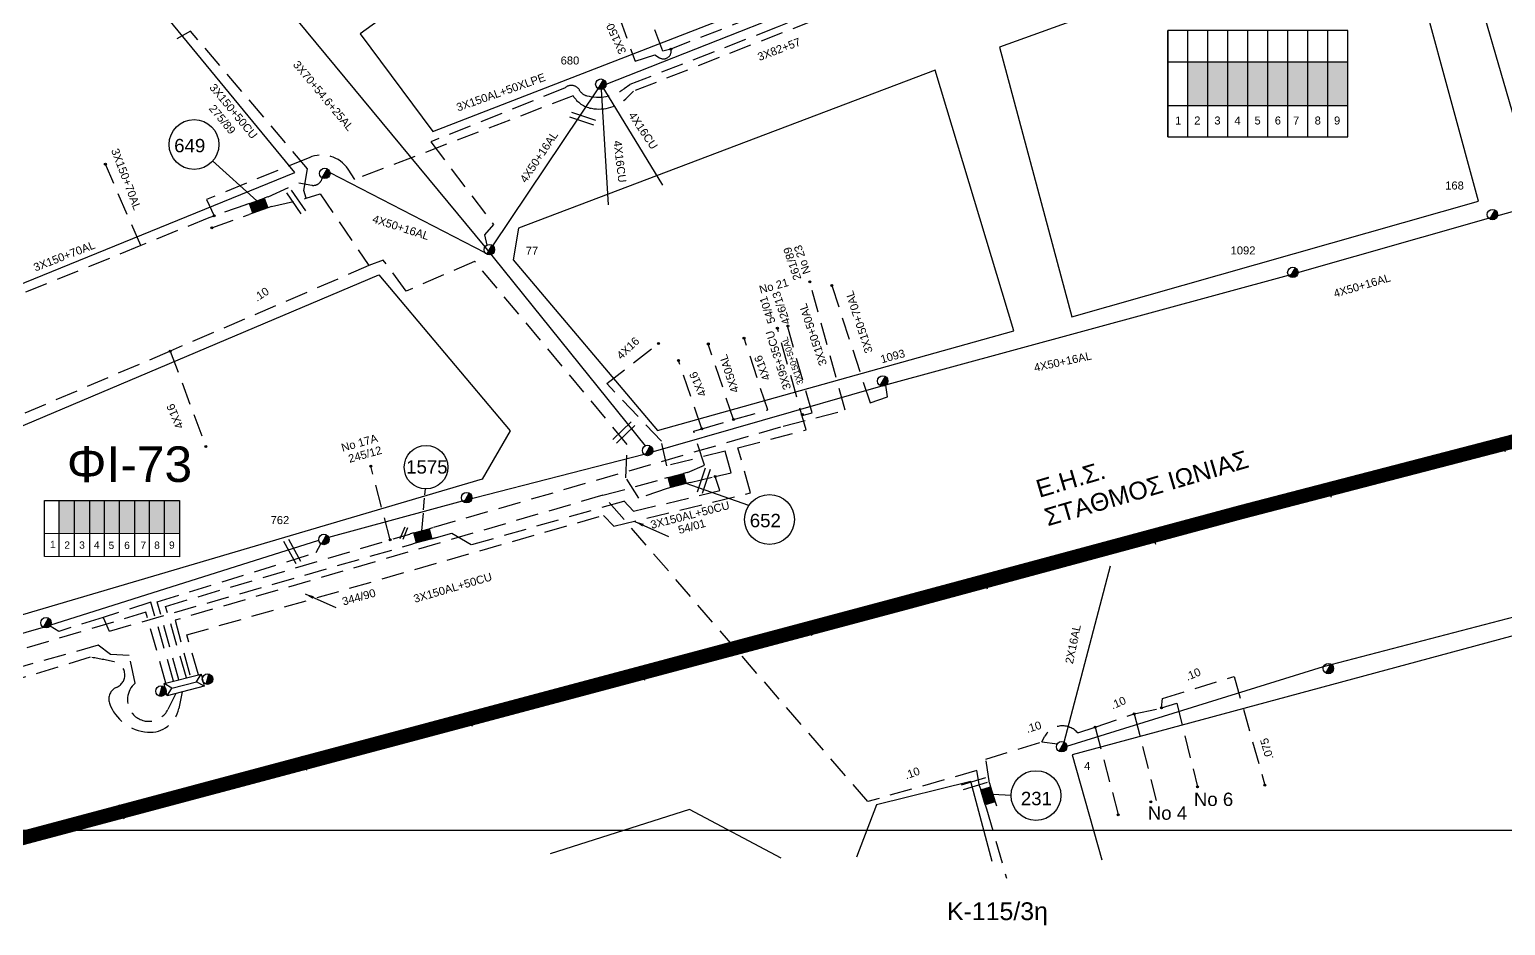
# Model space of a CAD drawing. Header units: millimetres. Extents: x 1080 to 2112, y 851 to 1323.
# Drawn here: x 1707 to 1873, y 859.9 to 960.7 of the extents above; entities that cross this region are included whole.
import ezdxf
from ezdxf.enums import TextEntityAlignment as Align

# ---------------------------------------------------------------- set-up
doc = ezdxf.new("R2010")
doc.units = ezdxf.units.MM
doc.linetypes.add('DASHED', pattern=[19.05, 12.7, -6.35])
for name, color, linetype in [('Link Box 4 Διευθύνσεων', 7, 'Continuous'), ('Pillar OTE', 7, 'Continuous'), ('Άγνωστα', 7, 'DASHED'), ('Ασφαλειοκιβώτια Χ.Τ 9 αναχωρήσεων', 7, 'Continuous'), ('Γυμνά εναέρια ΧΤ (1Φ)   2x16AL', 7, 'Continuous'), ('Γυμνά εναέρια ΧΤ και ΦΟΠ (3Φ)   4x50+16AL', 7, 'Continuous'), ('Εναέρια παροχή ΧΤ 4x16', 7, 'SYN_LINE'), ('Επιγραφές - Σχήματα', 7, 'Continuous'), ('Καλώδια  ΧΤ  4Χ16CU', 7, 'SYN_LINE'), ('Καλώδια ΧΤ   3x150+50AL', 7, 'DASHED'), ('Καλώδια ΧΤ   3x150+50ALXLPE', 7, 'DASHED'), ('Καλώδια ΧΤ   3x150+50CU', 7, 'DASHED'), ('Καλώδια ΧΤ   3x150+70AL', 7, 'DASHED'), ('Καλώδια ΧΤ   3x150AL+50CU', 7, 'DASHED'), ('Καλώδια ΧΤ   3x150AL+50XLPE', 7, 'DASHED'), ('Καλώδια ΧΤ   3x48+38CU', 7, 'DASHED'), ('Καλώδια ΧΤ   3x95+35CU', 7, 'DASHED'), ('Καλώδια ΧΤ   4x50AL', 7, 'DASHED'), ('Καλώδια ΧΤ  3x50+25', 7, 'DASHED'), ('Καλώδια ΧΤ  3x82+57', 7, 'Continuous'), ('Στύλος ΦΜ', 7, 'Continuous'), ('Στύλος ΦΜ @ 1', 7, 'Continuous'), ('Συνδέσεις', 7, 'Continuous'), ('Συνεστραμμένα ΧΤ   3x70+54.6+25AL', 7, 'SYN_LINE'), ('Τομή', 7, 'Continuous'), ('Υποσταθμός εναέριος 2 στύλων', 7, 'Continuous'), ('Υποσταθμός πόλεως', 7, 'Continuous'), ('Υπόβαθρο ΔΕΗ', 7, 'Continuous'), ('Υπόγεια Καλώδια Δικτύου ΧΤ   .075', 7, 'DASHED'), ('Υπόγεια Καλώδια Δικτύου ΧΤ   .10', 7, 'DASHED')]:
    doc.layers.add(name, color=color, linetype=linetype)
doc.styles.add('ar', font='arial.ttf')
doc.styles.get("Standard").update_dxf_attribs({"font": 'arial.ttf'})
doc.linetypes.add('SYN_LINE', pattern='A,0.5,-0.0001,["/\\/\\/\\/",Standard,S=0.1,R=0,X=0,Y=-0.05],-0.25', length=0.7501)
doc.dimstyles.new('ISO-25', dxfattribs={"dimtxt": 2.5, "dimasz": 2.5, "dimexe": 1.25, "dimexo": 0.625, "dimtad": 1, "dimtxsty": 'Standard', "dimcen": 2.5, "dimadec": 0, "dimazin": 0, "dimtfac": 1, "dimtmove": 0, "dimatfit": 3, "dimfxl": 1, "dimarcsym": 0})

# ---------------------------------------------------------------- blocks, each defined once
blk = doc.blocks.new('ΥΠΑΡΧΩΝ ΤΣΙΜΕΝΤΕΝΙΟΣ ΣΤΥΛΟΣ')
at = {"layer": 'Στύλος ΦΜ'}
blk.add_hatch(color=7, dxfattribs=at).paths.add_polyline_path([(-1.29, -2.28, 0.574793), (2.62, 0, 0.268822), (1.3, 2.27)])
at = {"layer": 'Στύλος ΦΜ', "color": 7}
blk.add_line((-1.29, -2.28), (1.3, 2.27), dxfattribs=at)
blk.add_circle((0, 0), 2.62, dxfattribs=at)
at = {"layer": 'Στύλος ΦΜ', "flags": 4}
for tag, p in [('ΑΡΙΘΜΟΣ', (-4.68, 8.05)), ('ΤΥΠΟΣ', (-4.91, 3.03))]:
    blk.add_attdef(tag, p, '', height=4, dxfattribs=at)
blk = doc.blocks.new('LINK BOX 4 ΑΝΑΧΩΡΗΣΕΩΝ')
at = {"layer": 'Link Box 4 Διευθύνσεων', "ltscale": 40}
blk.add_hatch(color=256, dxfattribs=at).paths.add_polyline_path([(-3.54, 0), (-3.54, -4.67), (3.54, -4.67), (3.54, 0)])
for p, q in [((-3.54, 0), (-5.33, 0)), ((5.33, 0), (3.54, 0)), ((-3.54, -4.67), (-5.33, -4.67)), ((5.33, -4.67), (3.54, -4.67))]:
    blk.add_line(p, q, dxfattribs=at)
blk.add_lwpolyline([(-3.54, -4.67), (-3.54, 0), (3.54, 0), (3.54, -4.67)], close=True, dxfattribs=at)
blk = doc.blocks.new('ΥΠΟΣΤΑΘΜΟΣ ΕΝΑΕΡΙΟΣ ΕΠΙ 2 ΣΤΥΛΩΝ')
at = {"layer": 'Υποσταθμός εναέριος 2 στύλων', "linetype": 'Continuous'}
for points in [[(-11.97, -2.11, 0.574793), (-8.45, -0.07, 0.268822), (-9.64, 1.98)], [(9.68, -2.15, 0.574793), (13.19, -0.1, 0.268822), (12.01, 1.95)]]:
    blk.add_hatch(color=256, dxfattribs=at).paths.add_polyline_path(points)
for p, q in [((-11.97, -2.11), (-9.64, 1.98)), ((9.68, -2.15), (12.01, 1.95))]:
    blk.add_line(p, q, dxfattribs=at)
for centre in [(-10.81, -0.07), (10.84, -0.1)]:
    blk.add_circle(centre, 2.36, dxfattribs=at)
at = {"layer": 'Υποσταθμός πόλεως', "linetype": 'Continuous', "ltscale": 40}
blk.add_lwpolyline([(-8.57, 2.82), (8.57, 2.82), (8.57, -2.82), (-8.57, -2.82)], close=True, dxfattribs=at)
for points in [[(-5.75, 0), (-8.57, 2.82)], [(-8.57, -2.82), (-5.75, 0)], [(-5.75, 0), (5.75, 0)], [(5.75, 0), (8.57, 2.82)], [(8.57, -2.82), (5.75, 0)]]:
    blk.add_lwpolyline(points, dxfattribs=at)
at = {"layer": 'Υποσταθμός εναέριος 2 στύλων', "ltscale": 40, "flags": 1}
for tag, p in [('ΜΕΤΑΣΧΗΜΑΤΙΣΜΟΣ', (14.09, 2.51)), ('ΙΣΧΥΣ', (14.07, -0.28)), ('ΑΡΙΘΜΟΣ', (14.19, -3))]:
    blk.add_attdef(tag, p, '', height=1.8, dxfattribs=at)
blk = doc.blocks.new('ΤΟΜΗ')
at = {"layer": 'Τομή', "ltscale": 40}
for p, q in [((-5.68, 0), (5.68, 0)), ((5.68, -2.33), (-5.68, -2.33))]:
    blk.add_line(p, q, dxfattribs=at)
blk = doc.blocks.new('ΑΣΦΑΛΕΙΟΚΙΒΩΤΙΟ ΥΠΟΣΤΑΘΜΟΥ 9 ΑΝΑΧΩΡΗΣΕΩΝ')
at = {"layer": 'Ασφαλειοκιβώτια Χ.Τ 9 αναχωρήσεων', "ltscale": 40}
for p, q in [((-23.8, 40.36), (24.02, 40.36)), ((-9.72, 40.36), (-9.72, -40.64)), ((9.94, 40.36), (9.94, -40.64)), ((-23.8, 31.36), (24.02, 31.36)), ((-23.8, 22.36), (24.02, 22.36)), ((-23.8, 13.36), (24.02, 13.36)), ((-23.8, 4.36), (24.02, 4.36)), ((-23.8, -4.64), (24.02, -4.64)), ((-23.8, -13.64), (24.02, -13.64)), ((-23.8, -22.64), (24.02, -22.64)), ((-23.8, -31.64), (24.02, -31.64))]:
    blk.add_line(p, q, dxfattribs=at)
at = {"layer": 'Ασφαλειοκιβώτια Χ.Τ 9 αναχωρήσεων'}
blk.add_lwpolyline([(-23.8, -40.64), (24.02, -40.64), (24.02, 40.36), (-23.8, 40.36)], close=True, dxfattribs=at)
for s, p in [('1', (-18.28, 37.05)), ('2', (-18.28, 28.48)), ('3', (-18.28, 19.41)), ('4', (-18.28, 10.38)), ('5', (-18.28, 1.37)), ('6', (-18.28, -7.76)), ('7', (-18.28, -16.01)), ('8', (-18.28, -25.69)), ('9', (-18.28, -34.39))]:
    blk.add_text(s, height=3.6, rotation=270, dxfattribs=at).set_placement(p)
at = {"layer": 'Ασφαλειοκιβώτια Χ.Τ 9 αναχωρήσεων', "ltscale": 40}
for tag, height, p in [('ΟΝΟΜΑ', 5, (-0.16, 44.31)), ('ΚΕΙΜΕΝΟ 1', 2, (17.06, 35.59)), ('ΚΕΙΜΕΝΟ 2', 2, (17.06, 26.88)), ('ΚΕΙΜΕΝΟ 3', 2, (17.06, 17.69)), ('ΚΕΙΜΕΝΟ 4', 2, (17.06, 8.71)), ('ΚΕΙΜΕΝΟ 5', 2, (17.06, -0.13)), ('ΚΕΙΜΕΝΟ 6', 2, (17.06, -9.05)), ('ΚΕΙΜΕΝΟ 7', 2, (17.06, -18.13)), ('ΚΕΙΜΕΝΟ 8', 2, (17.06, -26.85)), ('ΚΕΙΜΕΝΟ 9', 2, (17.06, -35.99)), ('ΣΧ', 2, (-0.1, -42.64))]:
    blk.add_attdef(tag, text='', height=height, dxfattribs=at).set_placement(p, align=Align.MIDDLE_CENTER)
blk = doc.blocks.new('_ΣΥΝΔΕΣΗ')
at = {"layer": 'Συνδέσεις', "linetype": 'SYN_LINE', "ltscale": 40}
blk.add_hatch(color=256, dxfattribs=at).paths.add_polyline_path([(0.5, -0.01, 1), (-0.5, -0.01, 1)])
at = {"layer": 'Συνδέσεις'}
blk.add_circle((0, -0.01), 0.5, dxfattribs=at)

msp = doc.modelspace()

# ---------------------------------------------------------------- hatches: boundary and pattern name
at = {"layer": 'Ασφαλειοκιβώτια Χ.Τ 9 αναχωρήσεων', "ltscale": 0.2}
for color, points in [(3, [(1839.52, 957.04), (1837.27, 957.04), (1837.27, 952.13), (1839.52, 952.13)]), (151, [(1839.52, 957.04), (1839.52, 952.13), (1841.77, 952.13), (1841.77, 957.04)]), (1, [(1841.77, 957.04), (1841.77, 952.13), (1844.02, 952.13), (1844.02, 957.04)]), (27, [(1844.02, 957.04), (1844.02, 952.13), (1846.27, 952.13), (1846.27, 957.04)]), (62, [(1846.27, 957.04), (1846.27, 952.13), (1848.52, 952.13), (1848.52, 957.04)]), (2, [(1848.52, 957.04), (1848.52, 952.13), (1850.77, 952.13), (1850.77, 957.04)]), (30, [(1850.77, 957.04), (1850.77, 952.13), (1853.02, 952.13), (1853.02, 957.04)]), (85, [(1853.02, 957.04), (1853.02, 952.13), (1855.27, 952.13), (1855.27, 957.04)])]:
    msp.add_hatch(color=color, dxfattribs=at).paths.add_polyline_path(points)
at = {"layer": 'Καλώδια ΧΤ   3x150AL+50CU', "linetype": 'DASHED', "ltscale": 0.2}
h = msp.add_hatch(color=27, dxfattribs=at)
h.dxf.hatch_style = 1
h.paths.add_polyline_path([(1712.1, 907.71), (1710.38, 907.71), (1710.38, 904.03), (1712.1, 904.02)])
h = msp.add_hatch(color=62, dxfattribs=at)
h.dxf.hatch_style = 1
h.paths.add_polyline_path([(1713.82, 907.71), (1712.1, 907.71), (1712.1, 904.02), (1713.82, 904.02)])
h = msp.add_hatch(color=1, dxfattribs=at)
h.dxf.hatch_style = 1
h.paths.add_polyline_path([(1715.47, 907.71), (1713.82, 907.71), (1713.82, 904.02), (1715.47, 904.02)])
h = msp.add_hatch(color=6, dxfattribs=at)
h.dxf.hatch_style = 1
h.paths.add_polyline_path([(1717.16, 907.71), (1715.47, 907.71), (1715.47, 904.02), (1717.16, 904.02)])
h = msp.add_hatch(color=2, dxfattribs=at)
h.dxf.hatch_style = 1
h.paths.add_polyline_path([(1718.86, 907.71), (1717.16, 907.71), (1717.16, 904.02), (1718.86, 904.02)])
h = msp.add_hatch(color=30, dxfattribs=at)
h.dxf.hatch_style = 1
h.paths.add_polyline_path([(1720.53, 907.71), (1718.86, 907.71), (1718.86, 904.02), (1720.53, 904.02)])
h = msp.add_hatch(color=5, dxfattribs=at)
h.dxf.hatch_style = 1
h.paths.add_polyline_path([(1722.22, 907.71), (1720.53, 907.71), (1720.53, 904.02), (1722.22, 904.01)])
h = msp.add_hatch(color=151, dxfattribs=at)
h.dxf.hatch_style = 1
h.paths.add_polyline_path([(1723.88, 907.71), (1722.22, 907.71), (1722.22, 904.01), (1723.88, 904.01)])

# ---------------------------------------------------------------- linework, layer by layer
at = {"layer": 'Pillar OTE', "ltscale": 40}
for points in [[(1708.71, 901.39), (1708.71, 907.71), (1723.88, 907.71), (1723.88, 901.37), (1708.71, 901.39)], [(1710.38, 901.39), (1710.38, 907.71)], [(1712.1, 901.38), (1712.1, 907.71)], [(1713.82, 901.38), (1713.82, 907.71)], [(1715.47, 901.38), (1715.47, 907.71)], [(1717.16, 901.38), (1717.16, 907.71)], [(1718.86, 901.38), (1718.86, 907.71)], [(1720.52, 901.38), (1720.53, 907.71)], [(1722.22, 901.37), (1722.22, 907.71)], [(1708.71, 904.03), (1723.88, 904.01)]]:
    msp.add_lwpolyline(points, dxfattribs=at)
at = {"layer": 'Άγνωστα', "lineweight": 50, "ltscale": 3, "const_width": 1.5}
msp.add_lwpolyline([(1698.77, 867.78), (1805.04, 896.11), (1843.33, 906.44), (1982.6, 942.61)], dxfattribs=at)
at = {"layer": 'Άγνωστα', "linetype": 'Continuous', "ltscale": 3}
for points in [[(1698.58, 868.5), (1804.85, 896.83), (1843.14, 907.16), (1982.41, 943.33)], [(1698.97, 867.05), (1805.24, 895.38), (1843.52, 905.71), (1982.79, 941.88)]]:
    msp.add_lwpolyline(points, dxfattribs=at)
at = {"layer": 'Άγνωστα', "color": 3, "linetype": 'DASHED', "ltscale": 0.2}
msp.add_lwpolyline([(1733.85, 941.85), (1737.3, 943.43), (1738.77, 943.16, 0.414309), (1739.94, 943.98, 6.988114)], format="xyb", dxfattribs=at)
at = {"layer": 'Άγνωστα', "color": 62, "linetype": 'DASHED', "ltscale": 0.2}
for points in [[(1734.24, 940.75), (1738.14, 941.69), (1739.71, 942.18), (1745.2, 934.12)], [(1727.52, 938.37), (1731.73, 939.86)]]:
    msp.add_lwpolyline(points, dxfattribs=at)
at = {"layer": 'Άγνωστα', "color": 1, "linetype": 'DASHED', "ltscale": 0.2}
msp.add_lwpolyline([(1723.84, 887.54), (1721.4, 896.32), (1739.27, 901.85), (1739.8, 902.84)], dxfattribs=at)
at = {"layer": 'Άγνωστα', "color": 6, "linetype": 'DASHED', "ltscale": 0.2}
msp.add_lwpolyline([(1723.24, 887.38), (1720.68, 896.28), (1715.32, 894.55), (1710.32, 892.99), (1709.35, 893.59)], dxfattribs=at)
at = {"layer": 'Άγνωστα', "color": 154, "ltscale": 0.2}
for points in [[(1834.32, 884.38), (1836.03, 884.92), (1838.36, 875.49)], [(1831.25, 883.72), (1833.71, 873.96)], [(1826.86, 882.22), (1829.45, 872.37)], [(1814.63, 873.04), (1816.87, 865.24)]]:
    msp.add_lwpolyline(points, dxfattribs=at)
at = {"layer": 'Γυμνά εναέρια ΧΤ (1Φ)   2x16AL', "color": 154, "linetype": 'Continuous', "ltscale": 0.2}
msp.add_lwpolyline([(1823.38, 880.52), (1828.57, 900.35)], dxfattribs=at)
at = {"layer": 'Γυμνά εναέρια ΧΤ και ΦΟΠ (3Φ)   4x50+16AL', "color": 1, "linetype": 'Continuous', "ltscale": 0.2}
msp.add_lwpolyline([(1740.67, 903.57), (1755.72, 907.67), (1776.13, 912.9), (1802.77, 920.58), (1848.58, 933.05), (1871.09, 939.46), (1890.11, 944.73), (1905.31, 948.98), (1923.78, 955.61)], dxfattribs=at)
at = {"layer": 'Γυμνά εναέρια ΧΤ και ΦΟΠ (3Φ)   4x50+16AL', "color": 3, "linetype": 'Continuous', "ltscale": 0.2}
for points in [[(1759.11, 936.36), (1770.99, 954.01)], [(1740.81, 944.6), (1758.24, 935.59)]]:
    msp.add_lwpolyline(points, dxfattribs=at)
at = {"layer": 'Γυμνά εναέρια ΧΤ και ΦΟΠ (3Φ)   4x50+16AL', "color": 2, "linetype": 'Continuous'}
msp.add_lwpolyline([(1675.78, 884.44), (1687.65, 887.42), (1708.6, 893.45), (1739.56, 903.23)], dxfattribs=at)
at = {"layer": 'Εναέρια παροχή ΧΤ 4x16', "color": 62, "linetype": 'DASHED', "ltscale": 0.2}
for points in [[(1722.85, 924.5), (1726.86, 913.76)], [(1786.18, 916.82), (1790.04, 917.9), (1787.37, 925.97)], [(1781, 910.86), (1782.91, 911.67), (1781.72, 915.49), (1782.62, 915.78), (1780.01, 923.45)]]:
    msp.add_lwpolyline(points, dxfattribs=at)
at = {"layer": 'Εναέρια παροχή ΧΤ 4x16', "color": 6, "linetype": 'DASHED', "ltscale": 0.2}
msp.add_lwpolyline([(1781.3, 909.74), (1784.13, 910.4), (1785.93, 910.8), (1785.27, 913.25), (1778.69, 911.62), (1778.08, 914.37), (1771.94, 920.86), (1777.77, 925.37)], dxfattribs=at)
at = {"layer": 'Επιγραφές - Σχήματα'}
msp.add_lwpolyline([(1083.25, 1308.5), (1991.62, 1308.5), (1991.62, 870.59), (1083.25, 870.59)], close=True, dxfattribs=at)
at = {"layer": 'Επιγραφές - Σχήματα', "ltscale": 0.2}
for points in [[(1727.62, 945.89), (1732.59, 941.41)], [(1787.93, 907.13), (1780.87, 909.62)], [(1817.4, 874.52), (1815.36, 874.65)]]:
    msp.add_lwpolyline(points, dxfattribs=at)
for centre in [(1725.53, 947.74), (1790.24, 905.57), (1820.2, 874.52)]:
    msp.add_circle(centre, 2.8, dxfattribs=at)
at = {"layer": 'Καλώδια  ΧΤ  4Χ16CU', "ltscale": 20}
for q in [(1772.11, 940.95), (1778.2, 943.17)]:
    msp.add_line((1771.28, 954.52), q, dxfattribs=at)
at = {"layer": 'Καλώδια ΧΤ   3x150+50AL', "color": 30, "linetype": 'DASHED', "ltscale": 0.2}
for points in [[(1828.27, 996.59), (1827.18, 994.16, 0.367403), (1828.15, 990.79, 0.01881), (1830.59, 989.31), (1838.9, 980.31, -0.620714), (1838.51, 979.29), (1809.4, 967.25), (1774.96, 953.74), (1774.28, 953.06, -0.247929), (1770.21, 951.81, -0.209578), (1768.16, 953.21), (1743.6, 943.81), (1742.85, 944.95, 0.366792), (1738.47, 946.26), (1726.95, 941.56), (1727.8, 939.72)], [(1723.49, 885.99), (1722.59, 884.19, -0.558095), (1718.54, 883.83, -0.393313), (1718.9, 887.15), (1718.24, 890.28), (1716.13, 890.39), (1714.75, 891.42), (1673.19, 879.74), (1669.73, 888.51), (1667.44, 889.45), (1662.97, 888.71), (1661.82, 890.4), (1660.19, 890.9), (1655.36, 901.44), (1641.67, 895.37)]]:
    msp.add_lwpolyline(points, format="xyb", dxfattribs=at)
at = {"layer": 'Καλώδια ΧΤ   3x150+50AL', "color": 85, "linetype": 'DASHED', "ltscale": 0.2}
msp.add_lwpolyline([(1772.02, 965.68), (1775.12, 957.12), (1777.33, 957.84), (1777.87, 957.5, 0.685916), (1779.15, 958.47, -1.329752)], format="xyb", dxfattribs=at)
at = {"layer": 'Καλώδια ΧΤ   3x150+50ALXLPE', "color": 85, "linetype": 'DASHED', "ltscale": 0.2}
msp.add_lwpolyline([(1827.74, 997.24), (1826.39, 993.68, 0.327098), (1827.19, 990.79, 0.029918), (1830.01, 988.83), (1836.38, 981.57), (1806.41, 969.13), (1805.88, 969.45, 0.581324), (1802.59, 967.62), (1779.15, 958.47)], format="xyb", dxfattribs=at)
at = {"layer": 'Καλώδια ΧΤ   3x150+50CU', "color": 62, "linetype": 'DASHED', "ltscale": 0.2}
msp.add_lwpolyline([(1738.14, 941.69), (1737.87, 942.56), (1738.3, 945.01), (1725.14, 960.49), (1723.6, 959.62)], dxfattribs=at)
at = {"layer": 'Καλώδια ΧΤ   3x150+70AL', "color": 30, "linetype": 'DASHED', "ltscale": 0.2}
for points in [[(1719.54, 936.37), (1715.56, 945.53)], [(1731.34, 940.96), (1727.18, 939.5), (1719.54, 936.37), (1700.7, 928.73), (1696.24, 939.35)]]:
    msp.add_lwpolyline(points, dxfattribs=at)
at = {"layer": 'Καλώδια ΧΤ   3x150+70AL', "color": 1, "linetype": 'DASHED', "ltscale": 0.2}
msp.add_lwpolyline([(1797.25, 931.89), (1801.54, 918.67), (1803.52, 919.36), (1803.32, 920.67)], dxfattribs=at)
at = {"layer": 'Καλώδια ΧΤ   3x150+70AL', "color": 2, "ltscale": 0.2}
msp.add_lwpolyline([(1722.37, 887.16), (1720.11, 895.13), (1683.91, 884.28), (1674.81, 881.61, -0.349563), (1672.85, 882.41, -0.175437), (1672.37, 885.38), (1674.78, 884.88)], format="xyb", dxfattribs=at)
at = {"layer": 'Καλώδια ΧΤ   3x150AL+50CU', "color": 85, "linetype": 'DASHED', "ltscale": 0.2}
msp.add_lwpolyline([(1779.15, 958.47), (1778.23, 958.25), (1775.16, 966.33)], dxfattribs=at)
at = {"layer": 'Καλώδια ΧΤ   3x150AL+50CU', "color": 6, "linetype": 'DASHED', "ltscale": 0.2}
for points in [[(1752.48, 904.71), (1791.77, 916.05), (1798.76, 917.86), (1794.76, 932.3)], [(1752.27, 903.39), (1754.5, 904.04), (1756.76, 902.74), (1773.86, 907.65), (1774.94, 906.49), (1784.66, 908.84), (1784.17, 910.29)], [(1716.02, 893.02), (1750.17, 902.82)], [(1715.32, 894.55), (1715.98, 893.01)]]:
    msp.add_lwpolyline(points, dxfattribs=at)
at = {"layer": 'Καλώδια ΧΤ   3x150AL+50CU', "color": 151, "linetype": 'DASHED', "ltscale": 0.2}
msp.add_lwpolyline([(1726.02, 888.11), (1724.71, 892.58), (1771.56, 906.03), (1772.74, 904.82), (1788.1, 908.57), (1786.69, 913.63), (1794.35, 915.66), (1791.12, 927.09)], dxfattribs=at)
at = {"layer": 'Καλώδια ΧΤ   3x150AL+50CU', "color": 27, "linetype": 'DASHED', "ltscale": 0.2}
for points in [[(1747.58, 903.28), (1745.41, 911.58)], [(1724.67, 887.75), (1722.34, 895.8), (1749.78, 903.93), (1749.82, 903.94)]]:
    msp.add_lwpolyline(points, dxfattribs=at)
at = {"layer": 'Καλώδια ΧΤ   3x150AL+50CU', "color": 62, "linetype": 'DASHED', "ltscale": 0.2}
msp.add_lwpolyline([(1771.51, 908.29), (1723.41, 894.25), (1725.11, 887.87)], dxfattribs=at)
at = {"layer": 'Καλώδια ΧΤ   3x150AL+50XLPE', "color": 3, "ltscale": 0.2}
msp.add_lwpolyline([(1829.09, 995.57), (1828.32, 994.12, 0.490856), (1829.58, 991.35, -0.146214), (1831.25, 990.39), (1838.7, 981.98, -0.513976), (1838.37, 980.52), (1827.5, 975.81), (1791.1, 960.93), (1774.52, 954.47), (1773.88, 954.01, -0.219659), (1769.68, 953.22, -0.20804), (1768.89, 953.83, 0.496192), (1767.2, 954.08), (1752.16, 948.04), (1759.2, 938.75), (1758.19, 937.59), (1758.47, 936.43)], format="xyb", dxfattribs=at)
at = {"layer": 'Καλώδια ΧΤ   3x150AL+50XLPE', "color": 5, "linetype": 'DASHED', "ltscale": 0.2}
msp.add_lwpolyline([(1724.19, 886.18), (1723.82, 884.31, -0.377656), (1720.31, 881.64, -0.299318), (1716.02, 884.92, -0.399118), (1716.81, 886.68, 0.739426), (1716.54, 889.57, 0.006292), (1713.87, 890.09), (1672.98, 877.55), (1671.31, 879.62), (1668.7, 886.75, 0.372614), (1666.93, 887.73), (1662.55, 886.94), (1660.92, 889.6), (1659.3, 889.74), (1655.8, 897.62), (1653.69, 902.14), (1640.98, 897.06)], format="xyb", dxfattribs=at)
at = {"layer": 'Καλώδια ΧΤ   3x48+38CU', "color": 154, "linetype": 'Continuous', "ltscale": 0.2}
msp.add_lwpolyline([(1823.67, 880.09), (1852.53, 889.02), (1876.65, 895.35), (1892.67, 899.76), (1907.45, 903.79), (1934.88, 910.32)], dxfattribs=at)
at = {"layer": 'Καλώδια ΧΤ   4x50AL', "color": 62, "linetype": 'DASHED', "ltscale": 0.2}
msp.add_lwpolyline([(1782.62, 915.78), (1786.18, 916.82), (1783.35, 925.3)], dxfattribs=at)
at = {"layer": 'Καλώδια ΧΤ  3x82+57', "color": 2, "linetype": 'Continuous', "ltscale": 0.2}
msp.add_lwpolyline([(1771.87, 954.52), (1804.61, 967.47), (1840.58, 982.77)], dxfattribs=at)
at = {"layer": 'Συνεστραμμένα ΧΤ   3x70+54.6+25AL', "color": 3, "ltscale": 30}
msp.add_lwpolyline([(1735.06, 964.22), (1758.24, 936.22), (1776.25, 913.85)], dxfattribs=at)
at = {"layer": 'Υπόβαθρο ΔΕΗ'}
for points in [[(1752.4, 949.21), (1829.08, 978.96), (1808.41, 1006.58), (1744.22, 960.19)], [(1662.14, 914.16), (1736.86, 944.61), (1709.07, 978.41), (1653.25, 932.13)], [(1869.97, 941.36), (1860.85, 974.84), (1816.1, 958.7), (1824.24, 928.37)], [(1817.72, 926.79), (1808.85, 956.09), (1762.02, 938.32), (1761.43, 934.77), (1777.63, 915.56)], [(1675.48, 885.79), (1668.76, 900.25), (1746.32, 933.1), (1761.09, 915.55), (1757.94, 910.12)]]:
    msp.add_lwpolyline(points, close=True, dxfattribs=at)
for points in [[(1923.33, 956.53), (1913.55, 989.03), (1866.66, 975.83), (1876.15, 943.16), (1923.33, 956.53)], [(1872.44, 914.79), (1872.96, 913.2)], [(1872.44, 914.79), (1872.96, 913.2)], [(1852.89, 909.67), (1853.4, 908.08)], [(1751.42, 907.97), (1751.31, 906.64)], [(1751.51, 909), (1751.46, 908.36)], [(1891.67, 866.99), (1942.66, 880.89), (1934.85, 908.99), (1867.99, 890.92), (1824.28, 879.09), (1827.6, 867.29)], [(1751.28, 906.27), (1751.11, 904.29)], [(1833.11, 904.4), (1833.62, 902.81)], [(1814.19, 899.36), (1814.7, 897.77)], [(1794.46, 894.11), (1794.97, 892.51)], [(1775.66, 889.1), (1776.17, 887.51)], [(1756.28, 883.93), (1756.79, 882.34)], [(1737.66, 878.98), (1738.17, 877.38)], [(1815.29, 867.12), (1812.89, 876.11), (1802.28, 873.46), (1800.01, 867.58)], [(1717.13, 873.51), (1717.64, 871.92)], [(1791.56, 867.49), (1781.26, 872.96), (1765.57, 867.95)]]:
    msp.add_lwpolyline(points, dxfattribs=at)
at = {"layer": 'Υπόβαθρο ΔΕΗ', "color": 151, "linetype": 'DASHED', "ltscale": 0.2}
msp.add_lwpolyline([(1793.9, 917.26), (1795.03, 917.58), (1792.23, 927.4)], dxfattribs=at)
at = {"layer": 'Υπόβαθρο ΔΕΗ'}
msp.add_circle((1751.62, 911.45), 2.45, dxfattribs=at)
at = {"layer": 'Υπόγεια Καλώδια Δικτύου ΧΤ   .075', "color": 154, "ltscale": 0.2}
msp.add_lwpolyline([(1842.48, 887.91), (1845.94, 875.69)], dxfattribs=at)
at = {"layer": 'Υπόγεια Καλώδια Δικτύου ΧΤ   .10', "color": 62, "linetype": 'DASHED', "ltscale": 0.2}
for points in [[(1778.73, 909.04), (1775.56, 907.96), (1774.09, 910.26), (1774.25, 914.02), (1757.08, 934.6), (1749.39, 931.25), (1746.81, 934.75), (1745.2, 934.12), (1722.85, 924.5), (1679.64, 906.06)], [(1813.85, 875.58), (1813.55, 877.33), (1801.29, 873.85), (1771.51, 908.29), (1778.43, 910.17)]]:
    msp.add_lwpolyline(points, dxfattribs=at)
at = {"layer": 'Υπόγεια Καλώδια Δικτύου ΧΤ   .10', "color": 154, "ltscale": 0.2}
msp.add_lwpolyline([(1820.84, 880.56), (1821.2, 881.2, -0.525358), (1824.89, 881.56), (1826.86, 882.22), (1831.25, 883.72), (1834.32, 884.38), (1834.44, 885.45), (1842.48, 887.91)], format="xyb", dxfattribs=at)
msp.add_lwpolyline([(1814.97, 875.92), (1814.55, 878.63), (1820.84, 880.56), (1822.61, 880.35)], dxfattribs=at)

# ---------------------------------------------------------------- block references
at = {"layer": 'Link Box 4 Διευθύνσεων'}
for p, xscale, yscale, zscale, rotation in [((1732.59, 941.41), 0.2499999999999947, 0.2499999999999947, 0.2499999999999947, 19.63654651801859), ((1779.71, 910.52), 0.2499999999999989, 0.2499999999999989, 0.2499999999999989, 15.12728036973796), ((1751.11, 904.29), 0.2499999999999988, 0.2499999999999988, 0.2499999999999988, 15.12728036973796), ((1814.24, 874.31), 0.2500000000000558, 0.2500000000000558, 0.2500000000000558, 106.9948667218389)]:
    msp.add_blockref('LINK BOX 4 ΑΝΑΧΩΡΗΣΕΩΝ', p, dxfattribs=dict(at, xscale=xscale, yscale=yscale, zscale=zscale, rotation=rotation))
at = {"layer": 'Ασφαλειοκιβώτια Χ.Τ 9 αναχωρήσεων', "xscale": 0.25, "yscale": 0.25, "zscale": 0.25, "rotation": 90}
msp.add_blockref('ΑΣΦΑΛΕΙΟΚΙΒΩΤΙΟ ΥΠΟΣΤΑΘΜΟΥ 9 ΑΝΑΧΩΡΗΣΕΩΝ', (1845.11, 954.56), dxfattribs=at)
at = {"layer": 'Στύλος ΦΜ @ 1', "ltscale": 40}
ref = msp.add_blockref('ΥΠΑΡΧΩΝ ΤΣΙΜΕΝΤΕΝΙΟΣ ΣΤΥΛΟΣ', (1771.28, 954.52), dxfattribs=dict(at, xscale=0.225, yscale=0.225, zscale=0.225))
ref.add_attrib('ΤΥΠΟΣ', '680', (1766.75, 956.74), dxfattribs={"layer": 'Στύλος ΦΜ', "height": 0.9, "flags": 4})
at = {"layer": 'Στύλος ΦΜ @ 1', "ltscale": 40, "xscale": 0.225, "yscale": 0.225, "zscale": 0.225}
for p in [(1740.23, 944.49), (1802.97, 921.14), (1776.53, 913.33), (1756.19, 908.02), (1708.89, 893.96), (1853.08, 888.8)]:
    msp.add_blockref('ΥΠΑΡΧΩΝ ΤΣΙΜΕΝΤΕΝΙΟΣ ΣΤΥΛΟΣ', p, dxfattribs=at)
at = {"layer": 'Στύλος ΦΜ @ 1', "ltscale": 40}
ref = msp.add_blockref('ΥΠΑΡΧΩΝ ΤΣΙΜΕΝΤΕΝΙΟΣ ΣΤΥΛΟΣ', (1871.52, 939.86), dxfattribs=dict(at, xscale=0.225, yscale=0.225, zscale=0.225))
ref.add_attrib('ΤΥΠΟΣ', '168', (1866.21, 942.68), dxfattribs={"layer": 'Στύλος ΦΜ', "height": 0.9, "flags": 4})
ref = msp.add_blockref('ΥΠΑΡΧΩΝ ΤΣΙΜΕΝΤΕΝΙΟΣ ΣΤΥΛΟΣ', (1758.74, 935.91), dxfattribs=dict(at, xscale=0.225, yscale=0.225, zscale=0.225))
ref.add_attrib('ΤΥΠΟΣ', '77', (1762.83, 935.34), dxfattribs={"layer": 'Στύλος ΦΜ', "height": 0.9, "flags": 4})
ref = msp.add_blockref('ΥΠΑΡΧΩΝ ΤΣΙΜΕΝΤΕΝΙΟΣ ΣΤΥΛΟΣ', (1849.08, 933.36), dxfattribs=dict(at, xscale=0.225, yscale=0.225, zscale=0.225))
ref.add_attrib('ΤΥΠΟΣ', '1092', (1842.08, 935.38), dxfattribs={"layer": 'Στύλος ΦΜ', "height": 0.9, "flags": 4})
ref = msp.add_blockref('ΥΠΑΡΧΩΝ ΤΣΙΜΕΝΤΕΝΙΟΣ ΣΤΥΛΟΣ', (1740.14, 903.32), dxfattribs=dict(at, xscale=0.225, yscale=0.225, zscale=0.225))
ref.add_attrib('ΤΥΠΟΣ', '762', (1734.14, 905.05), dxfattribs={"layer": 'Στύλος ΦΜ', "height": 0.9, "flags": 4})
ref = msp.add_blockref('ΥΠΑΡΧΩΝ ΤΣΙΜΕΝΤΕΝΙΟΣ ΣΤΥΛΟΣ', (1823.09, 880.01), dxfattribs=dict(at, xscale=0.225, yscale=0.225, zscale=0.225))
ref.add_attrib('ΤΥΠΟΣ', '4', (1825.61, 877.41), dxfattribs={"layer": 'Στύλος ΦΜ', "height": 0.9, "flags": 4})
at = {"layer": 'Συνδέσεις', "xscale": 0.2211072174658995, "yscale": 0.2211072174658995, "zscale": 0.2211072174658995}
for p in [(1779.15, 958.47), (1715.56, 945.53), (1727.8, 939.72), (1727.52, 938.38), (1794.77, 932.31), (1797.25, 931.89), (1787.37, 925.97), (1791.12, 927.09), (1792.31, 927.33), (1722.85, 924.5), (1777.77, 925.37), (1783.36, 925.31), (1780.01, 923.46), (1786.18, 916.83), (1793.93, 917.37), (1782.62, 915.78), (1726.86, 913.77), (1745.41, 911.58), (1784.13, 910.4), (1747.58, 903.28), (1831.25, 883.72), (1834.32, 884.38), (1826.86, 882.22), (1838.36, 875.49), (1845.94, 875.69), (1833.1, 873.81), (1829.45, 872.37)]:
    msp.add_blockref('_ΣΥΝΔΕΣΗ', p, dxfattribs=at)
at = {"layer": 'Τομή'}
for p, xscale, yscale, zscale, rotation in [((1769.32, 950.92), 0.2500000000000017, 0.2500000000000017, 0.2500000000000017, 341.2167202637447), ((1737.25, 941.44), 0.2499999999999133, 0.2499999999999133, 0.2499999999999133, 304.2114490718847), ((1773.66, 915.56), 0.2499999999999817, 0.2499999999999817, 0.2499999999999817, 43.9497561609369), ((1782.58, 910.04), 0.2500000000000419, 0.2500000000000419, 0.2500000000000419, 71.54876672779841), ((1749.26, 903.98), 0.1249999999999437, 0.1249999999999437, 0.1249999999999437, 248.1909067709115), ((1736.83, 902.12), 0.2500000000000202, 0.2500000000000202, 0.2500000000000202, 298.7288889180524), ((1813.37, 875.58), 0.2499999999998962, 0.2499999999998962, 0.2499999999998962, 196.9626803097852)]:
    msp.add_blockref('ΤΟΜΗ', p, dxfattribs=dict(at, xscale=xscale, yscale=yscale, zscale=zscale, rotation=rotation))
at = {"layer": 'Υποσταθμός εναέριος 2 στύλων', "xscale": 0.2500000000000058, "yscale": 0.2500000000000058, "zscale": 0.2500000000000058, "rotation": 14.52703103432289}
msp.add_blockref('ΥΠΟΣΤΑΘΜΟΣ ΕΝΑΕΡΙΟΣ ΕΠΙ 2 ΣΤΥΛΩΝ', (1724.42, 886.96), dxfattribs=at)

# ---------------------------------------------------------------- texts
at = {"ltscale": 30, "char_height": 0.817, "width": 5.6286, "attachment_point": 1}
for s, insert in [('1', (1709.34, 903.17)), ('2', (1710.95, 903.1)), ('3', (1712.62, 903.1)), ('4', (1714.27, 903.1)), ('5', (1715.92, 903.06)), ('6', (1717.68, 903.07)), ('7', (1719.5, 903.07)), ('8', (1721.05, 903.09)), ('9', (1722.72, 903.1))]:
    msp.add_mtext(s, dxfattribs=dict(at, insert=insert))
at = {"layer": 'Γυμνά εναέρια ΧΤ (1Φ)   2x16AL', "ltscale": 0.2}
msp.add_text('2X16AL', height=0.9, rotation=78.2998, dxfattribs=at).set_placement((1824.36, 891.55), align=Align.MIDDLE)
at = {"layer": 'Γυμνά εναέρια ΧΤ και ΦΟΠ (3Φ)   4x50+16AL', "ltscale": 0.2}
for s, rotation, p in [('3X70+54.6+25AL', 309.8324, (1740.08, 953.22)), ('4X50+16AL', 56.2848, (1764.31, 946.35)), ('4X50+16AL', 342.197, (1748.79, 938.42)), ('4X50+16AL', 16.396, (1856.86, 931.88)), ('Νο 21', 15.4172, (1790.72, 931.84)), ('1093', 15.4172, (1804.09, 923.93)), ('4X50+16AL', 12.2967, (1823.21, 923.32)), ('54/01', 15.4172, (1781.5, 904.8))]:
    msp.add_text(s, height=0.9, rotation=rotation, dxfattribs=at).set_placement(p, align=Align.MIDDLE)
at = {"layer": 'Εναέρια παροχή ΧΤ 4x16', "ltscale": 20}
for s, rotation, p in [('4X16CU', 303.8822, (1776.03, 949.31)), ('4X16CU', 276.8477, (1773.42, 945.83)), ('4X16', 43.452, (1774.32, 924.84)), ('4X16', 110.8726, (1789.42, 922.6)), ('4X16', 113.9827, (1782.18, 920.77)), ('4X16', 113.2206, (1723.39, 917.16))]:
    msp.add_text(s, height=0.9, rotation=rotation, dxfattribs=at).set_placement(p, align=Align.MIDDLE)
at = {"layer": 'Επιγραφές - Σχήματα', "ltscale": 0.2, "char_height": 2, "width": 12.0832, "attachment_point": 1, "style": 'ar'}
for s, insert in [('{\\H0.75x;649}', (1723.3, 948.37)), ('{\\H0.75x;1575}', (1749.38, 912.23)), ('{\\H0.75x;652}', (1788.02, 906.2)), ('{\\H0.75x;231}', (1818.5, 874.94)), ('{\\H0.75x;Νο 6}', (1837.95, 874.85)), ('{\\H0.75x;Νο 4}', (1832.77, 873.3)), ('Κ-115/3η', (1810.2, 862.51))]:
    msp.add_mtext(s, dxfattribs=dict(at, insert=insert))
at = {"layer": 'Επιγραφές - Σχήματα', "linetype": 'DASHED', "ltscale": 0.2, "insert": (1711.23, 913.79), "char_height": 4, "width": 17.6425, "attachment_point": 1, "style": 'ar'}
msp.add_mtext('ΦΙ-73', dxfattribs=at)
at = {"layer": 'Επιγραφές - Σχήματα', "ltscale": 0.2, "insert": (1820.01, 909.92), "char_height": 2, "width": 34.7491, "attachment_point": 1, "rotation": 16.3277, "style": 'ar'}
msp.add_mtext('Ε.Η.Σ. \\PΣΤΑΘΜΟΣ ΙΩΝΙΑΣ', dxfattribs=at)
at = {"layer": 'Καλώδια ΧΤ   3x150+50AL', "ltscale": 0.2}
for s, height, rotation, p in [('3X150+50AL', 0.9, 114.6442, (1772.23, 961.29)), ('261/89', 0.9, 108.7039, (1792.78, 934.33)), ('Νο 23', 0.9, 108.7039, (1793.91, 934.79)), ('426/13', 0.9, 108.7039, (1791.54, 929.34)), ('54/01', 0.9, 108.7039, (1789.98, 929.12)), ('3X150+50AL', 0.9, 108.7039, (1795.12, 926.36)), ('3X150+50AL', 0.693, 108.7039, (1792.81, 923.41))]:
    msp.add_text(s, height=height, rotation=rotation, dxfattribs=at).set_placement(p, align=Align.MIDDLE)
at = {"layer": 'Καλώδια ΧΤ   3x150+50CU', "ltscale": 0.2}
for s, p in [('3X150+50CU', (1729.97, 951.49)), ('275/89', (1728.73, 950.58))]:
    msp.add_text(s, height=0.9, rotation=309.6374, dxfattribs=at).set_placement(p, align=Align.MIDDLE)
at = {"layer": 'Καλώδια ΧΤ   3x150+70AL', "ltscale": 0.2}
for rotation, p in [(290.839, (1717.91, 943.84)), (21.2053, (1710.94, 935.19)), (107.9204, (1800.31, 927.78))]:
    msp.add_text('3X150+70AL', height=0.9, rotation=rotation, dxfattribs=at).set_placement(p, align=Align.MIDDLE)
at = {"layer": 'Καλώδια ΧΤ   3x150AL+50CU', "ltscale": 0.2}
for rotation, p in [(14.397, (1781.3, 906.08)), (16.2794, (1754.62, 897.9))]:
    msp.add_text('3X150AL+50CU', height=0.9, rotation=rotation, dxfattribs=at).set_placement(p, align=Align.MIDDLE)
at = {"layer": 'Καλώδια ΧΤ   3x150AL+50XLPE', "ltscale": 0.2}
msp.add_text('3X150AL+50XLPE', height=0.9, rotation=19.4014, dxfattribs=at).set_placement((1760.03, 953.62), align=Align.MIDDLE)
at = {"layer": 'Καλώδια ΧΤ   3x95+35CU', "ltscale": 0.2}
msp.add_text('3X95+35CU', height=0.9, rotation=107.1773, dxfattribs=at).set_placement((1791.23, 923.48), align=Align.MIDDLE)
at = {"layer": 'Καλώδια ΧΤ   4x50AL', "ltscale": 0.2}
msp.add_text('4X50AL', height=0.9, rotation=108.0033, dxfattribs=at).set_placement((1785.69, 921.97), align=Align.MIDDLE)
at = {"layer": 'Καλώδια ΧΤ  3x50+25', "ltscale": 0.2}
for s, p in [('Νο 17Α', (1744.13, 914.18)), ('245/12', (1744.75, 912.91)), ('344/90', (1744.06, 896.86))]:
    msp.add_text(s, height=0.9, rotation=15.7866, dxfattribs=at).set_placement(p, align=Align.MIDDLE)
at = {"layer": 'Καλώδια ΧΤ  3x82+57', "ltscale": 0.2}
msp.add_text('3X82+57', height=0.9, rotation=20.7702, dxfattribs=at).set_placement((1791.31, 958.45), align=Align.MIDDLE)
at = {"layer": 'Υπόγεια Καλώδια Δικτύου ΧΤ   .075', "ltscale": 0.2}
msp.add_text('.075', height=0.9, rotation=106.1371, dxfattribs=at).set_placement((1846.15, 879.77), align=Align.MIDDLE)
at = {"layer": 'Υπόγεια Καλώδια Δικτύου ΧΤ   .10', "ltscale": 0.2}
for rotation, p in [(33.6649, (1733.09, 930.9)), (22.9692, (1837.85, 888.17)), (23.0317, (1829.44, 884.96)), (17.0338, (1819.93, 882.24)), (19.6606, (1806.27, 877.05))]:
    msp.add_text('.10', height=0.9, rotation=rotation, dxfattribs=at).set_placement(p, align=Align.MIDDLE)

# ---------------------------------------------------------------- leaders
at = {"layer": 'Επιγραφές - Σχήματα', "ltscale": 40}
for points in [[(1775.11, 905.34), (1778.87, 903.65)], [(1738.01, 897.2), (1741.47, 895.67)]]:
    msp.add_leader(points, dimstyle='ISO-25', override={"dimasz": 1, "dimtad": 0}, dxfattribs=at)

doc.saveas('drawing.dxf')
